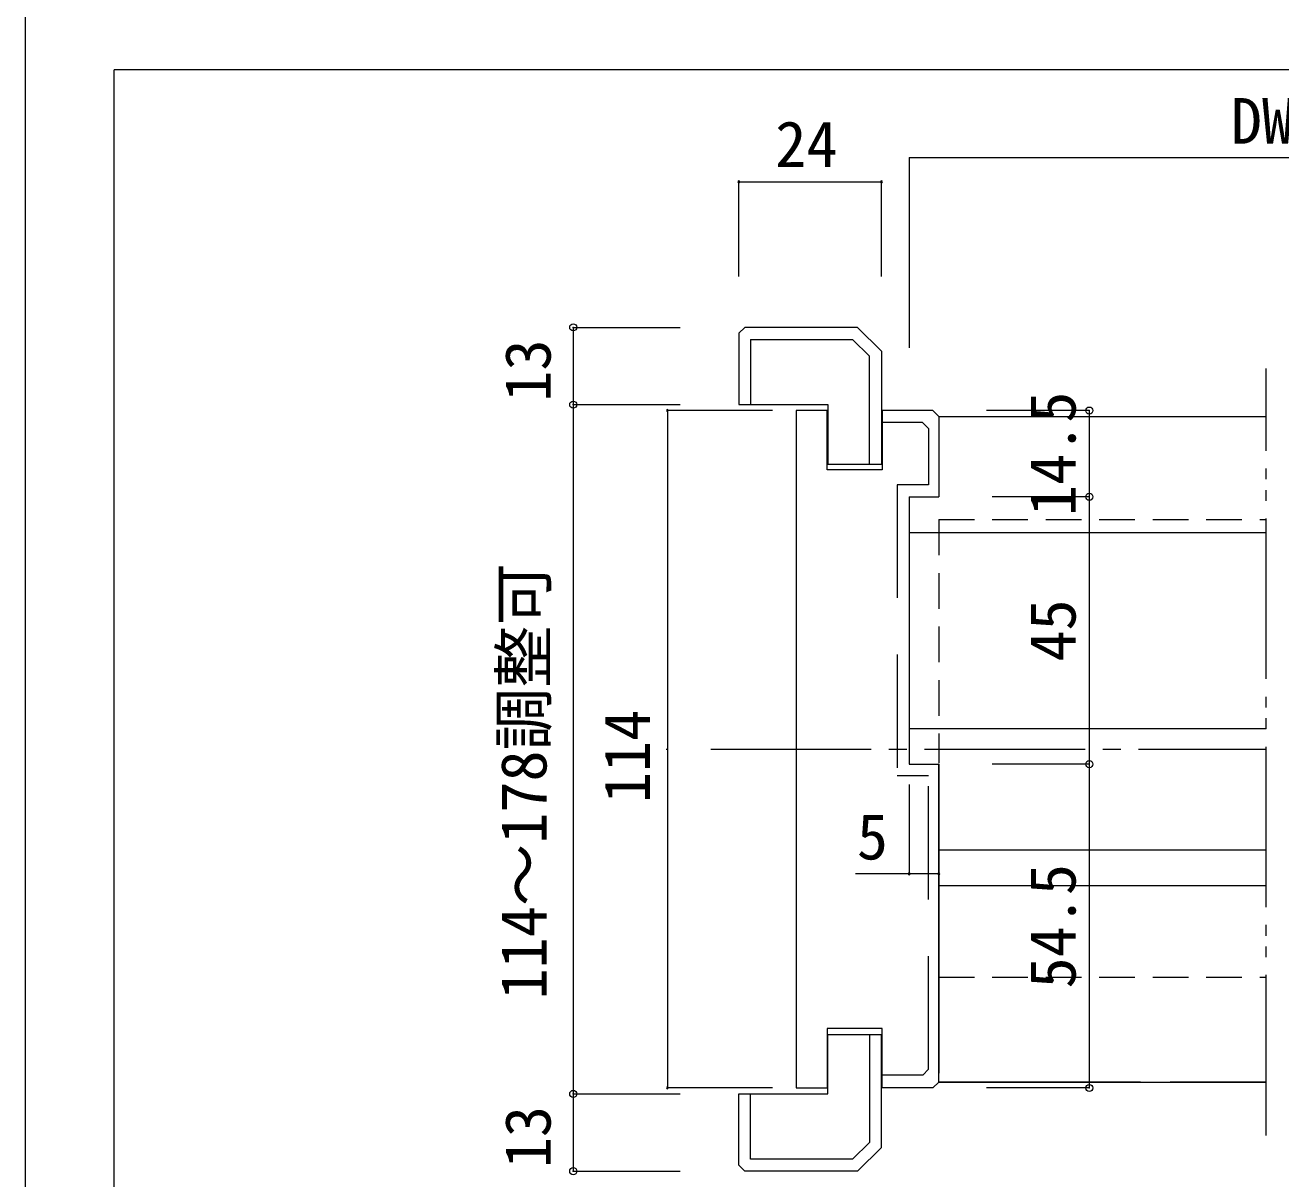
# Model space of a CAD drawing. Units: millimetres on the paper, enlarged 10 times, with parts at other scales. Extents: x -2000 to 2000, y -1385 to 1385.
# Drawn here: x -2000 to -1296, y -740 to -92 of the extents above; entities that cross this region are included whole.
import ezdxf
from ezdxf.enums import TextEntityAlignment as Align

# ---------------------------------------------------------------- set-up
doc = ezdxf.new("R2010")
doc.units = ezdxf.units.MM
doc.header["$LTSCALE"] = 10
doc.header["$PDMODE"] = 32
doc.header["$PDSIZE"] = 4
for name, pattern in [('CHAIN2', [12, 9, -1, 1, -1]), ('DOUBLE_CHAIN2', [12.8, 9, -1, 0.6, -0.6, 0.6, -1]), ('USER2', [9.525, 6.35, -3.175]), ('USER6', [9, 6, -0.75, 1.5, -0.75]), ('USER9', [3, 2, -1])]:
    doc.linetypes.add(name, pattern=pattern)
for name, color, linetype, lineweight in [('1-0_H-SYM', 7, 'Continuous', 20), ('1-1_0', 7, 'Continuous', 20), ('2-0_18', 7, 'Continuous', 18)]:
    doc.layers.add(name, color=color, linetype=linetype, lineweight=lineweight)
doc.styles.add('ＭＳ ゴシック', font='')
doc.styles.get('ＭＳ ゴシック').set_extended_font_data('MS Gothic')

msp = doc.modelspace()

# ---------------------------------------------------------------- linework, layer by layer
at = {"layer": '1-0_H-SYM'}
for p in [(380, -117.5), (380, -117.5), (-1950, -1017.5), (380, -117.5), (380, -117.5), (-1950, -1017.5)]:
    msp.add_line(p, (-1950, -117.5), dxfattribs=at)
at = {"layer": '1-1_0'}
for p in [(380, -117.5), (380, -117.5), (-1950, -1017.5)]:
    msp.add_line(p, (-1950, -117.5), dxfattribs=at)
msp.add_lwpolyline([(2000, -1385), (2000, 1385), (-2000, 1385), (-2000, -1385)], dxfattribs=at)
at = {"layer": '2-0_18', "color": 4, "lineweight": 9}
for p, q in [((-1504.26, -166.75), (-1082.42, -166.75)), ((-1504.26, -166.75), (-1504.26, -273.54)), ((-1519.76, -233.45), (-1519.76, -180.36)), ((-1692.6, -262.06), (-1632.6, -262.06)), ((-1692.6, -262.06), (-1692.6, -735.39)), ((-1692.6, -305.39), (-1632.6, -305.39)), ((-1639.83, -308.73), (-1639.83, -688.73)), ((-1580.93, -308.73), (-1639.83, -308.73)), ((-1403.19, -308.73), (-1460.93, -308.73)), ((-1403.19, -308.73), (-1403.19, -357.06)), ((-1403.19, -357.06), (-1457.6, -357.06)), ((-1403.19, -357.06), (-1403.19, -507.06)), ((-1403.19, -507.06), (-1457.6, -507.06)), ((-1403.19, -507.06), (-1403.19, -688.73)), ((-1504.26, -518.44), (-1504.26, -569.1)), ((-1503.74, -568.58), (-1534.25, -568.58)), ((-1487.6, -568.58), (-1504.26, -568.58)), ((-1580.93, -688.73), (-1639.83, -688.73)), ((-1403.19, -688.73), (-1460.93, -688.73)), ((-1692.6, -692.06), (-1632.6, -692.06)), ((-1692.6, -735.39), (-1632.6, -735.39))]:
    msp.add_line(p, q, dxfattribs=at)
at = {"layer": '2-0_18', "lineweight": 20}
for p, q in [((-1596.43, -262.06), (-1599.76, -265.39)), ((-1533.1, -262.06), (-1596.43, -262.06)), ((-1533.1, -262.06), (-1519.76, -275.39)), ((-1519.76, -275.39), (-1519.76, -338.73)), ((-1567.6, -308.73), (-1567.6, -688.73)), ((-1567.6, -308.73), (-1567.6, -688.73)), ((-1550.26, -308.73), (-1567.6, -308.73)), ((-1549.76, -305.39), (-1549.76, -338.73)), ((-1519.26, -308.73), (-1519.26, -342.06)), ((-1490.93, -308.73), (-1519.26, -308.73)), ((-1487.6, -312.06), (-1490.93, -308.73)), ((-1487.6, -312.06), (-1487.6, -357.06)), ((-1487.6, -312.06), (-1304.08, -312.06)), ((-1487.6, -317.06), (-1487.6, -357.06)), ((-1549.76, -338.73), (-1519.76, -338.73)), ((-1504.26, -357.06), (-1487.6, -357.06)), ((-1504.26, -357.06), (-1504.26, -507.06)), ((-1504.26, -377.06), (-1504.26, -487.06)), ((-1504.26, -377.06), (-1304.08, -377.06)), ((-1504.26, -487.06), (-1304.08, -487.06)), ((-1504.26, -507.06), (-1487.6, -507.06)), ((-1487.6, -507.06), (-1487.6, -680.39)), ((-1487.6, -685.39), (-1487.6, -507.06)), ((-1304.08, -555.39), (-1487.6, -555.39)), ((-1304.08, -555.39), (-1487.6, -555.39)), ((-1304.08, -575.39), (-1487.6, -575.39)), ((-1304.08, -575.39), (-1487.6, -575.39)), ((-1549.76, -658.73), (-1519.76, -658.73)), ((-1549.76, -692.06), (-1549.76, -658.73)), ((-1519.76, -722.06), (-1519.76, -658.73)), ((-1519.26, -688.73), (-1519.26, -655.39)), ((-1567.6, -688.73), (-1550.26, -688.73)), ((-1490.93, -688.73), (-1519.26, -688.73)), ((-1490.93, -688.73), (-1487.6, -685.39)), ((-1487.6, -685.39), (-1304.08, -685.39)), ((-1374.43, -685.39), (-1487.6, -685.39)), ((-1304.08, -685.39), (-1357.76, -685.39)), ((-1533.1, -735.39), (-1519.76, -722.06)), ((-1596.43, -735.39), (-1599.76, -732.06)), ((-1533.1, -735.39), (-1596.43, -735.39))]:
    msp.add_line(p, q, dxfattribs=at)
at = {"layer": '2-0_18', "linetype": 'USER2', "lineweight": 20}
for p, q in [((-1593.11, -268.78), (-1593.11, -305.39)), ((-1593.11, -268.78), (-1535.95, -268.78)), ((-1496.73, -315.38), (-1519.37, -315.38)), ((-1493.4, -318.71), (-1496.73, -315.38)), ((-1493.4, -318.71), (-1493.4, -350.33)), ((-1493.3, -678.21), (-1493.3, -513.44)), ((-1496.63, -681.55), (-1519.37, -681.55)), ((-1493.3, -678.21), (-1496.63, -681.55))]:
    msp.add_line(p, q, dxfattribs=at)
at = {"layer": '2-0_18', "linetype": 'DOUBLE_CHAIN2', "lineweight": 20}
msp.add_line((-1304.08, -715.3), (-1304.08, -285.19), dxfattribs=at)
at = {"layer": '2-0_18'}
msp.add_line((-1504.26, -357.06), (-1504.26, -377.56), dxfattribs=at)
at = {"layer": '2-0_18', "linetype": 'USER9'}
for p, q in [((-1487.6, -369.89), (-1487.6, -506.56)), ((-1487.6, -369.89), (-1304.08, -369.89)), ((-1487.6, -626.56), (-1304.08, -626.56))]:
    msp.add_line(p, q, dxfattribs=at)
at = {"layer": '2-0_18', "color": 4, "linetype": 'USER6', "lineweight": 9}
msp.add_line((-1640.42, -498.73), (-1639.83, -498.73), dxfattribs=at)
at = {"layer": '2-0_18', "color": 4, "linetype": 'CHAIN2', "lineweight": 9}
msp.add_line((-1615.53, -498.73), (-1304.08, -498.73), dxfattribs=at)
at = {"layer": '2-0_18', "color": 4, "lineweight": 9}
msp.add_lwpolyline([(-1599.76, -233.45), (-1599.76, -180.36), (-1519.76, -180.36)], dxfattribs=at)
at = {"layer": '2-0_18', "lineweight": 20}
for points in [[(-1599.76, -265.39), (-1599.76, -305.39), (-1549.76, -305.39)], [(-1519.26, -342.06), (-1550.26, -342.06), (-1550.26, -308.73)], [(-1519.26, -655.39), (-1550.26, -655.39), (-1550.26, -688.73)], [(-1599.76, -732.06), (-1599.76, -692.06), (-1549.76, -692.06)]]:
    msp.add_lwpolyline(points, dxfattribs=at)
at = {"layer": '2-0_18', "linetype": 'USER2', "lineweight": 20}
for points in [[(-1526.53, -338.68), (-1526.53, -278.19), (-1535.95, -268.78)], [(-1493.4, -350.33), (-1510.96, -350.33), (-1510.96, -513.44), (-1493.3, -513.44)], [(-1526.53, -658.73), (-1526.53, -719.22), (-1535.95, -728.63), (-1593.11, -728.63), (-1593.11, -692.01)]]:
    msp.add_lwpolyline(points, dxfattribs=at)
at = {"layer": '2-0_18', "color": 4, "lineweight": 9}
for centre, start, end in [((-1599.76, -180.36), 0, 180), ((-1599.76, -180.36), 0, 180), ((-1599.76, -180.36), 180, 0), ((-1599.76, -180.36), 180, 0), ((-1519.76, -180.36), 0, 180), ((-1519.76, -180.36), 0, 180), ((-1519.76, -180.36), 180, 0), ((-1519.76, -180.36), 180, 0), ((-1639.83, -308.73), 90, 270), ((-1639.83, -308.73), 270, 90), ((-1504.26, -568.58), 90, 270), ((-1504.26, -568.58), 270, 90), ((-1487.6, -568.58), 90, 270), ((-1487.6, -568.58), 270, 90), ((-1639.83, -688.73), 90, 270), ((-1639.83, -688.73), 270, 90)]:
    msp.add_arc(centre, 0.521, start, end, dxfattribs=at)
at = {"layer": '2-0_18', "color": 4}
for p in [(-1692.6, -262.06), (-1692.6, -305.39), (-1403.19, -308.73), (-1403.19, -357.06), (-1403.19, -507.06), (-1692.6, -692.06), (-1403.19, -688.73), (-1692.6, -735.39)]:
    msp.add_point(p, dxfattribs=at)

# ---------------------------------------------------------------- texts
at = {"layer": '2-0_18', "style": 'ＭＳ ゴシック'}
for s, p in [('DW:812', (-1323.82, -166.75)), ('24', (-1579.32, -179.74)), ('5', (-1533.52, -568.24))]:
    msp.add_text(s, height=25.66, dxfattribs=at).set_placement(p, align=Align.BOTTOM_LEFT)
for s, p in [('13', (-1697.6, -303.73)), ('14.5', (-1403.19, -367.89)), ('114～178調整可', (-1699.89, -639.1)), ('45', (-1403.19, -449.56)), ('114', (-1641.92, -528.95)), ('54.5', (-1403.19, -632.89)), ('13', (-1697.6, -733.73))]:
    msp.add_text(s, height=25.66, rotation=90, dxfattribs=at).set_placement(p, align=Align.BOTTOM_LEFT)

doc.saveas('drawing.dxf')
